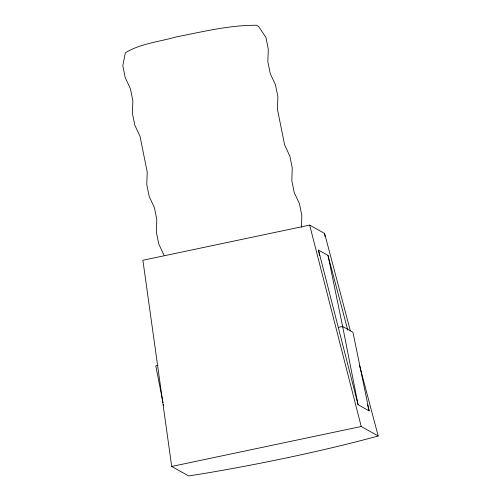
<?xml version="1.0" encoding="UTF-8"?>
<svg xmlns="http://www.w3.org/2000/svg" width="501" height="501" viewBox="0 0 501 501"><rect width="100%" height="100%" fill="white"/><g stroke="black" fill="none" stroke-linecap="round" stroke-linejoin="round"><path stroke-width="0.75" d="M301.408 227.26L301.846 215.593L299.454 203.713L294.193 192.397L291.801 180.517L292.265 168.067L289.866 156.187L284.612 144.87L277.422 109.224L277.892 96.774L275.494 84.894L270.239 73.578L267.841 61.698L268.311 49.255L265.912 37.368L258.591 26.465L256.731 25.269C229.546 25.025 202.805 31.788 176.252 36.917C159.456 41.746 140.349 43.518 125.338 52.83L122.808 65.687L125.206 77.567L130.46 88.884L132.859 100.764L132.389 113.213L134.788 125.093L140.042 136.41L147.231 172.056L146.768 184.506L149.16 196.386L154.421 207.702L156.813 219.582L156.35 232.032L158.742 243.912L164.002 255.228M350.424 331.067L324.598 233.453L309.668 225.099L142.891 260.269L171.711 466.456L188.677 475.95A179.333 15.631 -11.4 0 0 378.192 435.989L359.436 365.116M157.953 365.404L155.767 365.868L163.032 402.685M338.275 327.378L342.64 326.458L352.929 332.219L369.137 410.889L358.071 404.695L318.486 250.068L327.986 255.385L347.763 330.115M171.711 466.456L361.227 426.495L378.192 435.989M367.54 404.852L369.137 410.889M309.668 225.099L361.227 426.495M327.986 255.385L342.784 327.184M342.64 326.458L358.071 404.695M318.486 250.068L319.544 255.435M163.332 404.219L163.633 405.754M324.598 233.453L325.005 236.541"/></g></svg>
